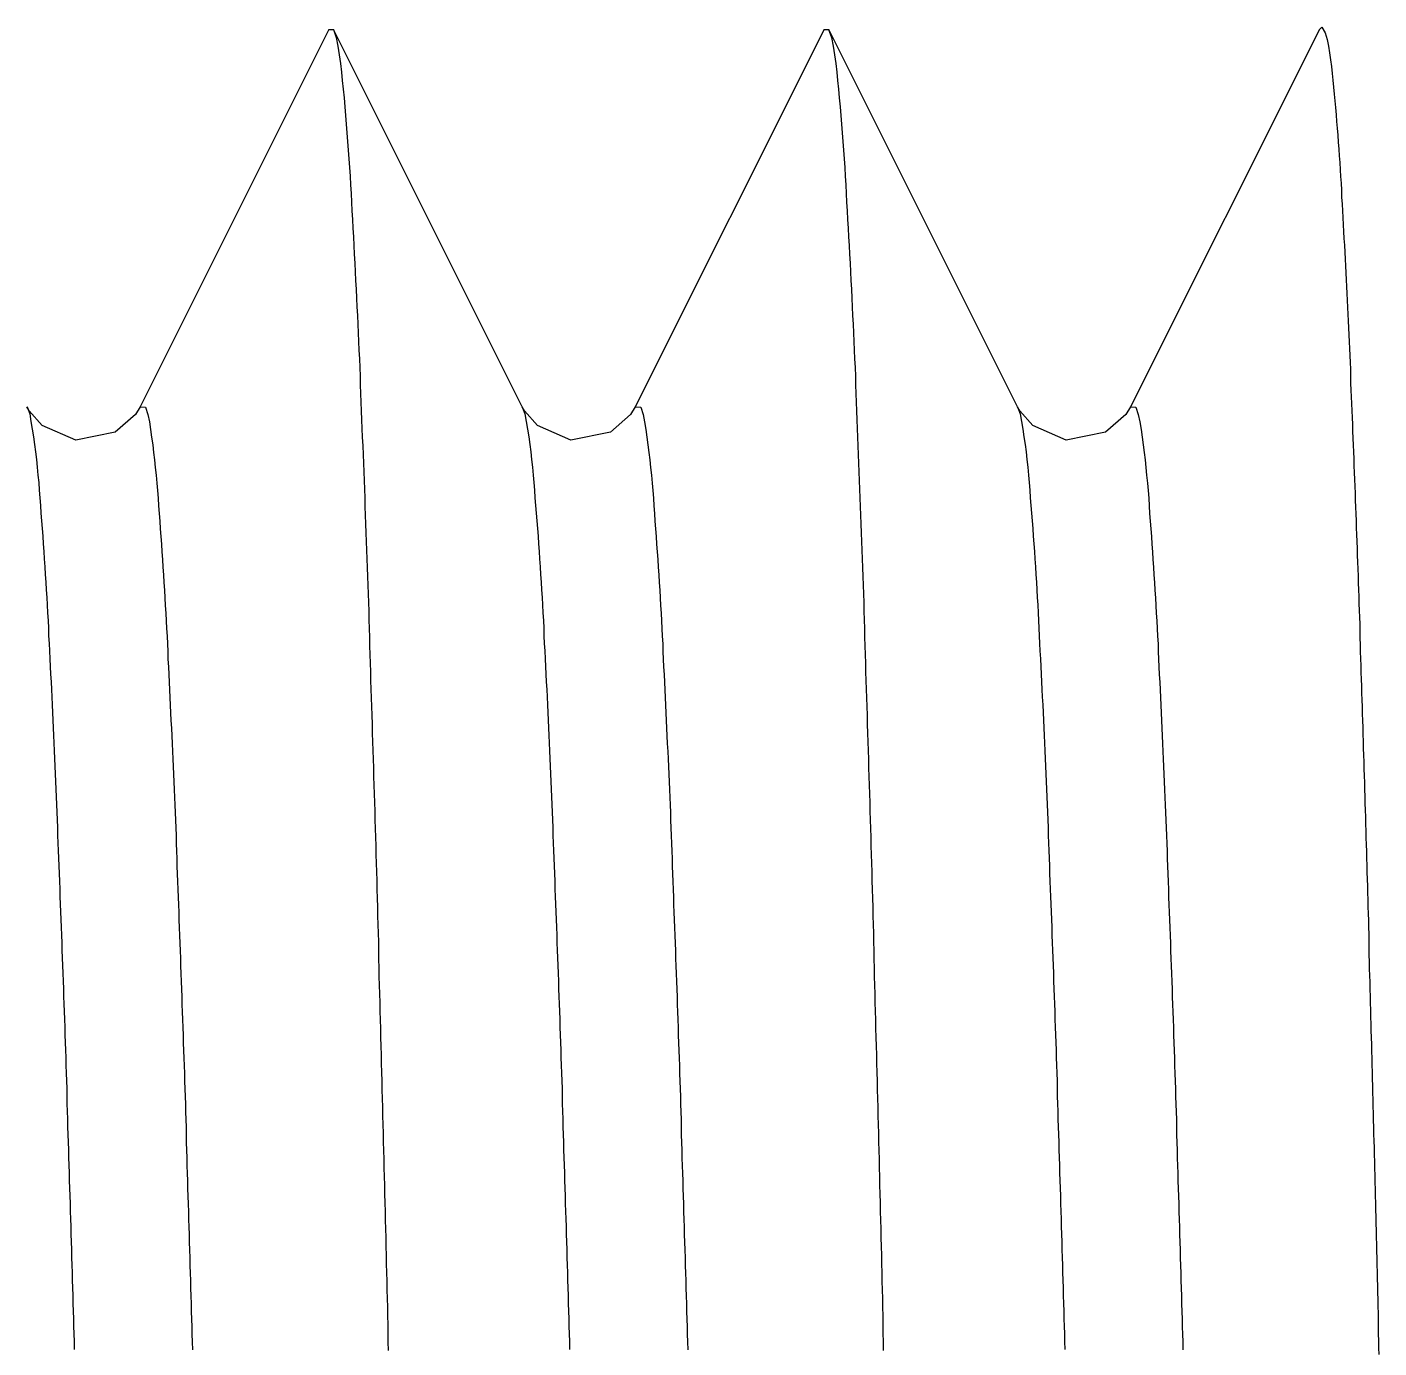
# Model space of a CAD drawing. Header units: millimetres. Extents: x 0 to 5600, y -67 to 2530.
# Drawn here: x 4047.441 to 4051.644, y 942.519 to 946.625 of the extents above; entities that cross this region are included whole.
import ezdxf

# ---------------------------------------------------------------- set-up
doc = ezdxf.new("R2010")
doc.units = ezdxf.units.MM
doc.layers.add('내부선 및 부속', color=4, linetype='Continuous')

msp = doc.modelspace()

# ---------------------------------------------------------------- linework, layer by layer
at = {"layer": '내부선 및 부속', "linetype": 'Continuous'}
for p, q in [((4048.3787, 946.6177), (4047.7919, 945.4446)), ((4048.3787, 946.6177), (4048.3934, 946.6177)), ((4048.9802, 945.4446), (4048.3934, 946.6177)), ((4049.9186, 946.6177), (4049.3317, 945.4446)), ((4049.9186, 946.6177), (4049.9332, 946.6177)), ((4050.52, 945.4446), (4049.9332, 946.6177)), ((4051.4584, 946.6177), (4050.8715, 945.4446)), ((4051.4584, 946.6177), (4051.4657, 946.625))]:
    msp.add_line(p, q, dxfattribs=at)
at = {"layer": '내부선 및 부속', "linetype": 'Continuous', "flags": 128}
for points in [[(4048.3938, 946.6175), (4048.4018, 946.5925), (4048.4068, 946.5655), (4048.4108, 946.5385), (4048.4148, 946.5115), (4048.4178, 946.4845), (4048.4208, 946.4585), (4048.4238, 946.4315), (4048.4268, 946.4045), (4048.4288, 946.3775), (4048.4308, 946.3505), (4048.4328, 946.3235), (4048.4348, 946.2965), (4048.4368, 946.2695), (4048.4388, 946.2425), (4048.4408, 946.2155), (4048.4428, 946.1885), (4048.4448, 946.1615), (4048.4458, 946.1345), (4048.4478, 946.1075), (4048.4498, 946.0805), (4048.4508, 946.0535), (4048.4528, 946.0265), (4048.4538, 945.9995), (4048.4558, 945.9725), (4048.4568, 945.9455), (4048.4578, 945.9185), (4048.4598, 945.8915), (4048.4608, 945.8645), (4048.4618, 945.8375), (4048.4638, 945.8105), (4048.4648, 945.7825), (4048.4658, 945.7555), (4048.4678, 945.7285), (4048.4688, 945.7015), (4048.4698, 945.6745), (4048.4708, 945.6475), (4048.4718, 945.6205), (4048.4738, 945.5935), (4048.4748, 945.5665), (4048.4758, 945.5395), (4048.4768, 945.5125), (4048.4778, 945.4855), (4048.4788, 945.4585), (4048.4798, 945.4315), (4048.4808, 945.4045), (4048.4818, 945.3775), (4048.4828, 945.3505), (4048.4848, 945.3235), (4048.4858, 945.2965), (4048.4868, 945.2695), (4048.4878, 945.2425), (4048.4888, 945.2155), (4048.4898, 945.1885), (4048.4908, 945.1615), (4048.4908, 945.1345), (4048.4918, 945.1075), (4048.4928, 945.0805), (4048.4938, 945.0525), (4048.4948, 945.0255), (4048.4958, 944.9985), (4048.4968, 944.9715), (4048.4978, 944.9445), (4048.4988, 944.9175), (4048.4998, 944.8905), (4048.5008, 944.8635), (4048.5018, 944.8365), (4048.5028, 944.8095), (4048.5028, 944.7825), (4048.5038, 944.7555), (4048.5048, 944.7285), (4048.5058, 944.7015), (4048.5068, 944.6745), (4048.5078, 944.6475), (4048.5088, 944.6205), (4048.5088, 944.5935), (4048.5098, 944.5665), (4048.5108, 944.5395), (4048.5118, 944.5125), (4048.5128, 944.4855), (4048.5138, 944.4575), (4048.5138, 944.4305), (4048.5148, 944.4035), (4048.5158, 944.3765), (4048.5168, 944.3495), (4048.5178, 944.3225), (4048.5178, 944.2955), (4048.5188, 944.2685), (4048.5198, 944.2415), (4048.5208, 944.2145), (4048.5218, 944.1875), (4048.5218, 944.1605), (4048.5228, 944.1335), (4048.5238, 944.1065), (4048.5248, 944.0795), (4048.5248, 944.0525), (4048.5258, 944.0255), (4048.5268, 943.9985), (4048.5278, 943.9715), (4048.5278, 943.9445), (4048.5288, 943.9175), (4048.5288, 943.9175), (4048.5298, 943.8895), (4048.5298, 943.8625), (4048.5308, 943.8355), (4048.5318, 943.8085), (4048.5328, 943.7815), (4048.5328, 943.7545), (4048.5338, 943.7275), (4048.5348, 943.7005), (4048.5348, 943.6735), (4048.5358, 943.6465), (4048.5368, 943.6195), (4048.5378, 943.5925), (4048.5378, 943.5655), (4048.5388, 943.5385), (4048.5398, 943.5115), (4048.5398, 943.4845), (4048.5408, 943.4575), (4048.5418, 943.4305), (4048.5418, 943.4035), (4048.5428, 943.3765), (4048.5438, 943.3485), (4048.5438, 943.3215), (4048.5448, 943.2945), (4048.5458, 943.2675), (4048.5458, 943.2405), (4048.5468, 943.2135), (4048.5478, 943.1865), (4048.5478, 943.1595), (4048.5488, 943.1325), (4048.5498, 943.1055), (4048.5498, 943.0785), (4048.5508, 943.0515), (4048.5518, 943.0245), (4048.5518, 942.9975), (4048.5528, 942.9705), (4048.5538, 942.9435), (4048.5538, 942.9165), (4048.5548, 942.8895), (4048.5558, 942.8625), (4048.5558, 942.8345), (4048.5568, 942.8075), (4048.5568, 942.7805), (4048.5578, 942.7535), (4048.5588, 942.7265), (4048.5588, 942.6995), (4048.5598, 942.6725), (4048.5608, 942.6455), (4048.5608, 942.6185), (4048.5618, 942.5915), (4048.5618, 942.5645), (4048.5628, 942.5375), (4048.5638, 942.5105)], [(4049.9328, 946.6175), (4049.9418, 946.5925), (4049.9468, 946.5655), (4049.9508, 946.5385), (4049.9548, 946.5115), (4049.9578, 946.4845), (4049.9608, 946.4585), (4049.9638, 946.4315), (4049.9658, 946.4045), (4049.9688, 946.3775), (4049.9708, 946.3505), (4049.9728, 946.3235), (4049.9748, 946.2965), (4049.9768, 946.2695), (4049.9788, 946.2425), (4049.9808, 946.2155), (4049.9828, 946.1885), (4049.9838, 946.1615), (4049.9858, 946.1345), (4049.9878, 946.1075), (4049.9888, 946.0805), (4049.9908, 946.0535), (4049.9918, 946.0265), (4049.9938, 945.9995), (4049.9948, 945.9725), (4049.9968, 945.9455), (4049.9978, 945.9185), (4049.9998, 945.8915), (4050.0008, 945.8645), (4050.0018, 945.8375), (4050.0038, 945.8105), (4050.0048, 945.7825), (4050.0058, 945.7555), (4050.0068, 945.7285), (4050.0088, 945.7015), (4050.0098, 945.6745), (4050.0108, 945.6475), (4050.0118, 945.6205), (4050.0128, 945.5935), (4050.0148, 945.5665), (4050.0158, 945.5395), (4050.0168, 945.5125), (4050.0178, 945.4855), (4050.0188, 945.4585), (4050.0198, 945.4315), (4050.0208, 945.4045), (4050.0218, 945.3775), (4050.0228, 945.3505), (4050.0238, 945.3235), (4050.0248, 945.2965), (4050.0258, 945.2695), (4050.0268, 945.2425), (4050.0278, 945.2155), (4050.0288, 945.1885), (4050.0298, 945.1615), (4050.0308, 945.1345), (4050.0318, 945.1075), (4050.0328, 945.0805), (4050.0338, 945.0525), (4050.0348, 945.0255), (4050.0358, 944.9985), (4050.0368, 944.9715), (4050.0378, 944.9445), (4050.0388, 944.9175), (4050.0398, 944.8905), (4050.0408, 944.8635), (4050.0418, 944.8365), (4050.0418, 944.8095), (4050.0428, 944.7825), (4050.0438, 944.7555), (4050.0448, 944.7285), (4050.0458, 944.7015), (4050.0468, 944.6745), (4050.0478, 944.6475), (4050.0478, 944.6205), (4050.0488, 944.5935), (4050.0498, 944.5665), (4050.0508, 944.5395), (4050.0518, 944.5125), (4050.0528, 944.4855), (4050.0528, 944.4575), (4050.0538, 944.4305), (4050.0548, 944.4035), (4050.0558, 944.3765), (4050.0568, 944.3495), (4050.0568, 944.3225), (4050.0578, 944.2955), (4050.0588, 944.2685), (4050.0598, 944.2415), (4050.0608, 944.2145), (4050.0608, 944.1875), (4050.0618, 944.1605), (4050.0628, 944.1335), (4050.0638, 944.1065), (4050.0638, 944.0795), (4050.0648, 944.0525), (4050.0658, 944.0255), (4050.0668, 943.9985), (4050.0668, 943.9715), (4050.0678, 943.9445), (4050.0688, 943.9175), (4050.0688, 943.9175), (4050.0698, 943.8895), (4050.0698, 943.8625), (4050.0708, 943.8355), (4050.0718, 943.8085), (4050.0718, 943.7815), (4050.0728, 943.7545), (4050.0738, 943.7275), (4050.0748, 943.7005), (4050.0748, 943.6735), (4050.0758, 943.6465), (4050.0768, 943.6195), (4050.0768, 943.5925), (4050.0778, 943.5655), (4050.0788, 943.5385), (4050.0788, 943.5115), (4050.0798, 943.4845), (4050.0808, 943.4575), (4050.0818, 943.4305), (4050.0818, 943.4035), (4050.0828, 943.3765), (4050.0838, 943.3485), (4050.0838, 943.3215), (4050.0848, 943.2945), (4050.0858, 943.2675), (4050.0858, 943.2405), (4050.0868, 943.2135), (4050.0878, 943.1865), (4050.0878, 943.1595), (4050.0888, 943.1325), (4050.0898, 943.1055), (4050.0898, 943.0785), (4050.0908, 943.0515), (4050.0908, 943.0245), (4050.0918, 942.9975), (4050.0928, 942.9705), (4050.0928, 942.9435), (4050.0938, 942.9165), (4050.0948, 942.8895), (4050.0948, 942.8625), (4050.0958, 942.8345), (4050.0968, 942.8075), (4050.0968, 942.7805), (4050.0978, 942.7535), (4050.0978, 942.7265), (4050.0988, 942.6995), (4050.0998, 942.6725), (4050.0998, 942.6455), (4050.1008, 942.6185), (4050.1018, 942.5915), (4050.1018, 942.5645), (4050.1028, 942.5375), (4050.1028, 942.5105)], [(4051.4658, 946.6245), (4051.4768, 946.6075), (4051.4828, 946.5865), (4051.4868, 946.5655), (4051.4898, 946.5445), (4051.4928, 946.5235), (4051.4958, 946.5025), (4051.4978, 946.4805), (4051.5008, 946.4595), (4051.5028, 946.4385), (4051.5048, 946.4165), (4051.5068, 946.3955), (4051.5088, 946.3745), (4051.5108, 946.3525), (4051.5118, 946.3315), (4051.5138, 946.3105), (4051.5158, 946.2885), (4051.5168, 946.2675), (4051.5188, 946.2455), (4051.5198, 946.2245), (4051.5218, 946.2035), (4051.5228, 946.1815), (4051.5238, 946.1605), (4051.5258, 946.1395), (4051.5268, 946.1175), (4051.5278, 946.0965), (4051.5298, 946.0745), (4051.5308, 946.0535), (4051.5318, 946.0325), (4051.5328, 946.0105), (4051.5338, 945.9895), (4051.5348, 945.9675), (4051.5368, 945.9465), (4051.5378, 945.9255), (4051.5388, 945.9035), (4051.5398, 945.8825), (4051.5408, 945.8605), (4051.5418, 945.8395), (4051.5428, 945.8185), (4051.5438, 945.7965), (4051.5448, 945.7755), (4051.5458, 945.7535), (4051.5468, 945.7325), (4051.5478, 945.7115), (4051.5488, 945.6895), (4051.5498, 945.6685), (4051.5508, 945.6465), (4051.5518, 945.6255), (4051.5528, 945.6045), (4051.5538, 945.5825), (4051.5548, 945.5615), (4051.5558, 945.5395), (4051.5558, 945.5185), (4051.5568, 945.4965), (4051.5578, 945.4755), (4051.5588, 945.4545), (4051.5598, 945.4325), (4051.5608, 945.4115), (4051.5618, 945.3895), (4051.5618, 945.3685), (4051.5628, 945.3475), (4051.5638, 945.3255), (4051.5648, 945.3045), (4051.5658, 945.2825), (4051.5658, 945.2615), (4051.5668, 945.2405), (4051.5678, 945.2185), (4051.5688, 945.1975), (4051.5698, 945.1755), (4051.5698, 945.1545), (4051.5708, 945.1325), (4051.5718, 945.1115), (4051.5728, 945.0905), (4051.5728, 945.0685), (4051.5738, 945.0475), (4051.5748, 945.0255), (4051.5758, 945.0045), (4051.5758, 944.9835), (4051.5768, 944.9615), (4051.5778, 944.9405), (4051.5788, 944.9185), (4051.5788, 944.8975), (4051.5798, 944.8755), (4051.5808, 944.8545), (4051.5808, 944.8335), (4051.5818, 944.8115), (4051.5828, 944.7905), (4051.5838, 944.7685), (4051.5838, 944.7475), (4051.5848, 944.7265), (4051.5858, 944.7045), (4051.5858, 944.6835), (4051.5868, 944.6615), (4051.5878, 944.6405), (4051.5878, 944.6185), (4051.5888, 944.5975), (4051.5898, 944.5765), (4051.5898, 944.5545), (4051.5908, 944.5335), (4051.5918, 944.5115), (4051.5918, 944.4905), (4051.5918, 944.4905), (4051.5928, 944.4695), (4051.5938, 944.4475), (4051.5938, 944.4265), (4051.5948, 944.4045), (4051.5948, 944.3835), (4051.5958, 944.3615), (4051.5968, 944.3405), (4051.5968, 944.3195), (4051.5978, 944.2975), (4051.5988, 944.2765), (4051.5988, 944.2545), (4051.5998, 944.2335), (4051.5998, 944.2125), (4051.6008, 944.1905), (4051.6018, 944.1695), (4051.6018, 944.1475), (4051.6028, 944.1265), (4051.6028, 944.1045), (4051.6038, 944.0835), (4051.6048, 944.0625), (4051.6048, 944.0405), (4051.6058, 944.0195), (4051.6058, 943.9975), (4051.6068, 943.9765), (4051.6078, 943.9545), (4051.6078, 943.9335), (4051.6088, 943.9125), (4051.6088, 943.8905), (4051.6098, 943.8695), (4051.6108, 943.8475), (4051.6108, 943.8265), (4051.6118, 943.8055), (4051.6118, 943.7835), (4051.6128, 943.7625), (4051.6128, 943.7405), (4051.6138, 943.7195), (4051.6138, 943.6975), (4051.6148, 943.6765), (4051.6158, 943.6555), (4051.6158, 943.6335), (4051.6168, 943.6125), (4051.6168, 943.5905), (4051.6178, 943.5695), (4051.6178, 943.5475), (4051.6188, 943.5265), (4051.6188, 943.5055), (4051.6198, 943.4835), (4051.6208, 943.4625), (4051.6208, 943.4405), (4051.6218, 943.4195), (4051.6218, 943.3985), (4051.6228, 943.3765), (4051.6228, 943.3555), (4051.6238, 943.3335), (4051.6238, 943.3125), (4051.6248, 943.2905), (4051.6248, 943.2695), (4051.6258, 943.2485), (4051.6258, 943.2265), (4051.6268, 943.2055), (4051.6268, 943.1835), (4051.6278, 943.1625), (4051.6288, 943.1405), (4051.6288, 943.1195), (4051.6298, 943.0985), (4051.6298, 943.0765), (4051.6308, 943.0555), (4051.6308, 943.0335), (4051.6318, 943.0125), (4051.6318, 942.9905), (4051.6328, 942.9695), (4051.6328, 942.9485), (4051.6338, 942.9265), (4051.6338, 942.9055), (4051.6348, 942.8835), (4051.6348, 942.8625), (4051.6358, 942.8415), (4051.6358, 942.8195), (4051.6368, 942.7985), (4051.6368, 942.7765), (4051.6378, 942.7555), (4051.6378, 942.7335), (4051.6388, 942.7125), (4051.6388, 942.6915), (4051.6398, 942.6695), (4051.6398, 942.6485), (4051.6408, 942.6265), (4051.6408, 942.6055), (4051.6418, 942.5835), (4051.6418, 942.5625), (4051.6428, 942.5415), (4051.6428, 942.5195), (4051.6438, 942.4985)], [(4047.7919, 945.4446), (4047.7774, 945.4211), (4047.7143, 945.3656), (4047.5918, 945.3406), (4047.4876, 945.3866), (4047.4471, 945.4325), (4047.4403, 945.4447)], [(4047.4408, 945.4445), (4047.4488, 945.4225), (4047.4528, 945.3985), (4047.4568, 945.3745), (4047.4608, 945.3515), (4047.4638, 945.3275), (4047.4668, 945.3045), (4047.4698, 945.2805), (4047.4718, 945.2565), (4047.4738, 945.2325), (4047.4768, 945.2095), (4047.4788, 945.1855), (4047.4808, 945.1615), (4047.4828, 945.1375), (4047.4838, 945.1135), (4047.4858, 945.0905), (4047.4878, 945.0665), (4047.4898, 945.0425), (4047.4908, 945.0185), (4047.4928, 944.9945), (4047.4938, 944.9715), (4047.4958, 944.9475), (4047.4968, 944.9235), (4047.4988, 944.8995), (4047.4998, 944.8755), (4047.5018, 944.8515), (4047.5028, 944.8285), (4047.5038, 944.8045), (4047.5058, 944.7805), (4047.5068, 944.7565), (4047.5078, 944.7325), (4047.5098, 944.7085), (4047.5108, 944.6855), (4047.5118, 944.6615), (4047.5128, 944.6375), (4047.5138, 944.6135), (4047.5158, 944.5895), (4047.5168, 944.5655), (4047.5178, 944.5425), (4047.5188, 944.5185), (4047.5198, 944.4945), (4047.5208, 944.4705), (4047.5218, 944.4465), (4047.5228, 944.4225), (4047.5238, 944.3995), (4047.5248, 944.3755), (4047.5258, 944.3515), (4047.5268, 944.3275), (4047.5278, 944.3035), (4047.5288, 944.2795), (4047.5298, 944.2555), (4047.5308, 944.2325), (4047.5318, 944.2085), (4047.5328, 944.1845), (4047.5338, 944.1605), (4047.5348, 944.1365), (4047.5358, 944.1125), (4047.5368, 944.0885), (4047.5378, 944.0655), (4047.5388, 944.0415), (4047.5398, 944.0175), (4047.5408, 943.9935), (4047.5418, 943.9695), (4047.5428, 943.9455), (4047.5428, 943.9225), (4047.5438, 943.8985), (4047.5448, 943.8745), (4047.5458, 943.8505), (4047.5468, 943.8265), (4047.5478, 943.8025), (4047.5488, 943.7785), (4047.5488, 943.7555), (4047.5498, 943.7315), (4047.5508, 943.7075), (4047.5518, 943.6835), (4047.5528, 943.6595), (4047.5538, 943.6355), (4047.5538, 943.6115), (4047.5548, 943.5885), (4047.5558, 943.5645), (4047.5568, 943.5405), (4047.5578, 943.5165), (4047.5578, 943.4925), (4047.5588, 943.4685), (4047.5598, 943.4445), (4047.5608, 943.4215), (4047.5608, 943.3975), (4047.5618, 943.3735), (4047.5628, 943.3495), (4047.5638, 943.3255), (4047.5638, 943.3015), (4047.5648, 943.2775), (4047.5658, 943.2545), (4047.5668, 943.2305), (4047.5668, 943.2065), (4047.5678, 943.1825), (4047.5688, 943.1585), (4047.5698, 943.1345), (4047.5698, 943.1105), (4047.5708, 943.0875), (4047.5718, 943.0635), (4047.5718, 943.0635), (4047.5718, 943.0395), (4047.5728, 943.0155), (4047.5738, 942.9915), (4047.5748, 942.9675), (4047.5748, 942.9435), (4047.5758, 942.9205), (4047.5768, 942.8965), (4047.5768, 942.8725), (4047.5778, 942.8485), (4047.5788, 942.8245), (4047.5788, 942.8005), (4047.5798, 942.7765), (4047.5808, 942.7535), (4047.5808, 942.7295), (4047.5818, 942.7055), (4047.5828, 942.6815), (4047.5828, 942.6575), (4047.5838, 942.6335), (4047.5848, 942.6095), (4047.5848, 942.5865), (4047.5858, 942.5625), (4047.5868, 942.5385), (4047.5868, 942.5145)], [(4047.7918, 945.4445), (4047.8088, 945.4435), (4047.8158, 945.4205), (4047.8208, 945.3975), (4047.8248, 945.3735), (4047.8278, 945.3505), (4047.8318, 945.3265), (4047.8338, 945.3025), (4047.8368, 945.2795), (4047.8388, 945.2555), (4047.8418, 945.2315), (4047.8438, 945.2075), (4047.8458, 945.1845), (4047.8478, 945.1605), (4047.8498, 945.1365), (4047.8518, 945.1125), (4047.8538, 945.0885), (4047.8548, 945.0655), (4047.8568, 945.0415), (4047.8588, 945.0175), (4047.8598, 944.9935), (4047.8618, 944.9695), (4047.8628, 944.9465), (4047.8648, 944.9225), (4047.8658, 944.8985), (4047.8678, 944.8745), (4047.8688, 944.8505), (4047.8698, 944.8265), (4047.8718, 944.8035), (4047.8728, 944.7795), (4047.8738, 944.7555), (4047.8758, 944.7315), (4047.8768, 944.7075), (4047.8778, 944.6835), (4047.8788, 944.6605), (4047.8808, 944.6365), (4047.8818, 944.6125), (4047.8828, 944.5885), (4047.8838, 944.5645), (4047.8848, 944.5405), (4047.8858, 944.5175), (4047.8868, 944.4935), (4047.8878, 944.4695), (4047.8898, 944.4455), (4047.8908, 944.4215), (4047.8918, 944.3975), (4047.8928, 944.3735), (4047.8938, 944.3505), (4047.8948, 944.3265), (4047.8958, 944.3025), (4047.8968, 944.2785), (4047.8978, 944.2545), (4047.8988, 944.2305), (4047.8998, 944.2075), (4047.9008, 944.1835), (4047.9018, 944.1595), (4047.9028, 944.1355), (4047.9038, 944.1115), (4047.9038, 944.0875), (4047.9048, 944.0635), (4047.9058, 944.0405), (4047.9068, 944.0165), (4047.9078, 943.9925), (4047.9088, 943.9685), (4047.9098, 943.9445), (4047.9108, 943.9205), (4047.9118, 943.8965), (4047.9128, 943.8735), (4047.9128, 943.8495), (4047.9138, 943.8255), (4047.9148, 943.8015), (4047.9158, 943.7775), (4047.9168, 943.7535), (4047.9178, 943.7305), (4047.9178, 943.7065), (4047.9188, 943.6825), (4047.9198, 943.6585), (4047.9208, 943.6345), (4047.9218, 943.6105), (4047.9218, 943.5865), (4047.9228, 943.5635), (4047.9238, 943.5395), (4047.9248, 943.5155), (4047.9258, 943.4915), (4047.9258, 943.4675), (4047.9268, 943.4435), (4047.9278, 943.4195), (4047.9288, 943.3965), (4047.9298, 943.3725), (4047.9298, 943.3485), (4047.9308, 943.3245), (4047.9318, 943.3005), (4047.9328, 943.2765), (4047.9328, 943.2525), (4047.9338, 943.2295), (4047.9348, 943.2055), (4047.9348, 943.1815), (4047.9358, 943.1575), (4047.9368, 943.1335), (4047.9378, 943.1095), (4047.9378, 943.0855), (4047.9378, 943.0855), (4047.9388, 943.0625), (4047.9398, 943.0385), (4047.9398, 943.0145), (4047.9408, 942.9905), (4047.9418, 942.9665), (4047.9428, 942.9425), (4047.9428, 942.9185), (4047.9438, 942.8955), (4047.9448, 942.8715), (4047.9448, 942.8475), (4047.9458, 942.8235), (4047.9468, 942.7995), (4047.9468, 942.7755), (4047.9478, 942.7515), (4047.9488, 942.7285), (4047.9488, 942.7045), (4047.9498, 942.6805), (4047.9508, 942.6565), (4047.9508, 942.6325), (4047.9518, 942.6085), (4047.9528, 942.5845), (4047.9528, 942.5615), (4047.9538, 942.5375), (4047.9548, 942.5135)], [(4048.9798, 945.4445), (4048.9878, 945.4225), (4048.9928, 945.3985), (4048.9968, 945.3745), (4049.0008, 945.3515), (4049.0038, 945.3275), (4049.0068, 945.3045), (4049.0088, 945.2805), (4049.0118, 945.2565), (4049.0138, 945.2325), (4049.0158, 945.2095), (4049.0178, 945.1855), (4049.0198, 945.1615), (4049.0218, 945.1375), (4049.0238, 945.1135), (4049.0258, 945.0905), (4049.0278, 945.0665), (4049.0298, 945.0425), (4049.0308, 945.0185), (4049.0328, 944.9945), (4049.0338, 944.9715), (4049.0358, 944.9475), (4049.0368, 944.9235), (4049.0388, 944.8995), (4049.0398, 944.8755), (4049.0418, 944.8515), (4049.0428, 944.8285), (4049.0438, 944.8045), (4049.0458, 944.7805), (4049.0468, 944.7565), (4049.0478, 944.7325), (4049.0488, 944.7085), (4049.0508, 944.6855), (4049.0518, 944.6615), (4049.0528, 944.6375), (4049.0538, 944.6135), (4049.0548, 944.5895), (4049.0568, 944.5655), (4049.0578, 944.5425), (4049.0588, 944.5185), (4049.0598, 944.4945), (4049.0608, 944.4705), (4049.0618, 944.4465), (4049.0628, 944.4225), (4049.0638, 944.3995), (4049.0648, 944.3755), (4049.0658, 944.3515), (4049.0668, 944.3275), (4049.0678, 944.3035), (4049.0688, 944.2795), (4049.0698, 944.2555), (4049.0708, 944.2325), (4049.0718, 944.2085), (4049.0728, 944.1845), (4049.0738, 944.1605), (4049.0748, 944.1365), (4049.0758, 944.1125), (4049.0768, 944.0885), (4049.0778, 944.0655), (4049.0788, 944.0415), (4049.0798, 944.0175), (4049.0808, 943.9935), (4049.0818, 943.9695), (4049.0818, 943.9455), (4049.0828, 943.9225), (4049.0838, 943.8985), (4049.0848, 943.8745), (4049.0858, 943.8505), (4049.0868, 943.8265), (4049.0878, 943.8025), (4049.0878, 943.7785), (4049.0888, 943.7555), (4049.0898, 943.7315), (4049.0908, 943.7075), (4049.0918, 943.6835), (4049.0928, 943.6595), (4049.0928, 943.6355), (4049.0938, 943.6115), (4049.0948, 943.5885), (4049.0958, 943.5645), (4049.0968, 943.5405), (4049.0968, 943.5165), (4049.0978, 943.4925), (4049.0988, 943.4685), (4049.0998, 943.4445), (4049.0998, 943.4215), (4049.1008, 943.3975), (4049.1018, 943.3735), (4049.1028, 943.3495), (4049.1038, 943.3255), (4049.1038, 943.3015), (4049.1048, 943.2775), (4049.1058, 943.2545), (4049.1068, 943.2305), (4049.1068, 943.2065), (4049.1078, 943.1825), (4049.1088, 943.1585), (4049.1088, 943.1345), (4049.1098, 943.1105), (4049.1108, 943.0875), (4049.1118, 943.0635), (4049.1118, 943.0635), (4049.1118, 943.0395), (4049.1128, 943.0155), (4049.1138, 942.9915), (4049.1138, 942.9675), (4049.1148, 942.9435), (4049.1158, 942.9205), (4049.1168, 942.8965), (4049.1168, 942.8725), (4049.1178, 942.8485), (4049.1188, 942.8245), (4049.1188, 942.8005), (4049.1198, 942.7765), (4049.1208, 942.7535), (4049.1208, 942.7295), (4049.1218, 942.7055), (4049.1228, 942.6815), (4049.1228, 942.6575), (4049.1238, 942.6335), (4049.1248, 942.6095), (4049.1248, 942.5865), (4049.1258, 942.5625), (4049.1268, 942.5385), (4049.1268, 942.5145)], [(4049.3317, 945.4446), (4049.3172, 945.4211), (4049.2541, 945.3656), (4049.1316, 945.3406), (4049.0274, 945.3866), (4048.987, 945.4325), (4048.9801, 945.4447)], [(4049.3318, 945.4445), (4049.3488, 945.4435), (4049.3558, 945.4205), (4049.3608, 945.3975), (4049.3648, 945.3735), (4049.3678, 945.3505), (4049.3708, 945.3265), (4049.3738, 945.3025), (4049.3768, 945.2795), (4049.3788, 945.2555), (4049.3818, 945.2315), (4049.3838, 945.2075), (4049.3858, 945.1845), (4049.3878, 945.1605), (4049.3898, 945.1365), (4049.3918, 945.1125), (4049.3928, 945.0885), (4049.3948, 945.0655), (4049.3968, 945.0415), (4049.3978, 945.0175), (4049.3998, 944.9935), (4049.4018, 944.9695), (4049.4028, 944.9465), (4049.4048, 944.9225), (4049.4058, 944.8985), (4049.4078, 944.8745), (4049.4088, 944.8505), (4049.4098, 944.8265), (4049.4118, 944.8035), (4049.4128, 944.7795), (4049.4138, 944.7555), (4049.4148, 944.7315), (4049.4168, 944.7075), (4049.4178, 944.6835), (4049.4188, 944.6605), (4049.4198, 944.6365), (4049.4218, 944.6125), (4049.4228, 944.5885), (4049.4238, 944.5645), (4049.4248, 944.5405), (4049.4258, 944.5175), (4049.4268, 944.4935), (4049.4278, 944.4695), (4049.4288, 944.4455), (4049.4298, 944.4215), (4049.4308, 944.3975), (4049.4328, 944.3735), (4049.4338, 944.3505), (4049.4348, 944.3265), (4049.4358, 944.3025), (4049.4368, 944.2785), (4049.4378, 944.2545), (4049.4388, 944.2305), (4049.4398, 944.2075), (4049.4408, 944.1835), (4049.4408, 944.1595), (4049.4418, 944.1355), (4049.4428, 944.1115), (4049.4438, 944.0875), (4049.4448, 944.0635), (4049.4458, 944.0405), (4049.4468, 944.0165), (4049.4478, 943.9925), (4049.4488, 943.9685), (4049.4498, 943.9445), (4049.4508, 943.9205), (4049.4508, 943.8965), (4049.4518, 943.8735), (4049.4528, 943.8495), (4049.4538, 943.8255), (4049.4548, 943.8015), (4049.4558, 943.7775), (4049.4568, 943.7535), (4049.4568, 943.7295), (4049.4578, 943.7065), (4049.4588, 943.6825), (4049.4598, 943.6585), (4049.4608, 943.6345), (4049.4618, 943.6105), (4049.4618, 943.5865), (4049.4628, 943.5635), (4049.4638, 943.5395), (4049.4648, 943.5155), (4049.4648, 943.4915), (4049.4658, 943.4675), (4049.4668, 943.4435), (4049.4678, 943.4195), (4049.4688, 943.3965), (4049.4688, 943.3725), (4049.4698, 943.3485), (4049.4708, 943.3245), (4049.4718, 943.3005), (4049.4718, 943.2765), (4049.4728, 943.2525), (4049.4738, 943.2295), (4049.4748, 943.2055), (4049.4748, 943.1815), (4049.4758, 943.1575), (4049.4768, 943.1335), (4049.4768, 943.1095), (4049.4778, 943.0855), (4049.4778, 943.0855), (4049.4788, 943.0625), (4049.4798, 943.0385), (4049.4798, 943.0145), (4049.4808, 942.9905), (4049.4818, 942.9665), (4049.4818, 942.9425), (4049.4828, 942.9185), (4049.4838, 942.8955), (4049.4838, 942.8715), (4049.4848, 942.8475), (4049.4858, 942.8235), (4049.4868, 942.7995), (4049.4868, 942.7755), (4049.4878, 942.7515), (4049.4888, 942.7285), (4049.4888, 942.7045), (4049.4898, 942.6805), (4049.4908, 942.6565), (4049.4908, 942.6325), (4049.4918, 942.6085), (4049.4928, 942.5845), (4049.4928, 942.5615), (4049.4938, 942.5375), (4049.4948, 942.5135)], [(4050.5198, 945.4445), (4050.5278, 945.4225), (4050.5328, 945.3985), (4050.5368, 945.3745), (4050.5398, 945.3515), (4050.5438, 945.3275), (4050.5468, 945.3045), (4050.5488, 945.2805), (4050.5518, 945.2565), (4050.5538, 945.2325), (4050.5558, 945.2095), (4050.5578, 945.1855), (4050.5598, 945.1615), (4050.5618, 945.1375), (4050.5638, 945.1135), (4050.5658, 945.0905), (4050.5678, 945.0665), (4050.5688, 945.0425), (4050.5708, 945.0185), (4050.5728, 944.9945), (4050.5738, 944.9715), (4050.5758, 944.9475), (4050.5768, 944.9235), (4050.5788, 944.8995), (4050.5798, 944.8755), (4050.5808, 944.8515), (4050.5828, 944.8285), (4050.5838, 944.8045), (4050.5848, 944.7805), (4050.5868, 944.7565), (4050.5878, 944.7325), (4050.5888, 944.7085), (4050.5898, 944.6855), (4050.5918, 944.6615), (4050.5928, 944.6375), (4050.5938, 944.6135), (4050.5948, 944.5895), (4050.5958, 944.5655), (4050.5968, 944.5425), (4050.5988, 944.5185), (4050.5998, 944.4945), (4050.6008, 944.4705), (4050.6018, 944.4465), (4050.6028, 944.4225), (4050.6038, 944.3995), (4050.6048, 944.3755), (4050.6058, 944.3515), (4050.6068, 944.3275), (4050.6078, 944.3035), (4050.6088, 944.2795), (4050.6098, 944.2555), (4050.6108, 944.2325), (4050.6118, 944.2085), (4050.6128, 944.1845), (4050.6138, 944.1605), (4050.6148, 944.1365), (4050.6158, 944.1125), (4050.6168, 944.0885), (4050.6178, 944.0655), (4050.6188, 944.0415), (4050.6198, 944.0175), (4050.6198, 943.9935), (4050.6208, 943.9695), (4050.6218, 943.9455), (4050.6228, 943.9225), (4050.6238, 943.8985), (4050.6248, 943.8745), (4050.6258, 943.8505), (4050.6268, 943.8265), (4050.6268, 943.8025), (4050.6278, 943.7785), (4050.6288, 943.7555), (4050.6298, 943.7315), (4050.6308, 943.7075), (4050.6318, 943.6835), (4050.6318, 943.6595), (4050.6328, 943.6355), (4050.6338, 943.6115), (4050.6348, 943.5885), (4050.6358, 943.5645), (4050.6358, 943.5405), (4050.6368, 943.5165), (4050.6378, 943.4925), (4050.6388, 943.4685), (4050.6398, 943.4445), (4050.6398, 943.4215), (4050.6408, 943.3975), (4050.6418, 943.3735), (4050.6428, 943.3495), (4050.6428, 943.3255), (4050.6438, 943.3015), (4050.6448, 943.2775), (4050.6458, 943.2545), (4050.6458, 943.2305), (4050.6468, 943.2065), (4050.6478, 943.1825), (4050.6488, 943.1585), (4050.6488, 943.1345), (4050.6498, 943.1105), (4050.6508, 943.0875), (4050.6508, 943.0635), (4050.6508, 943.0635), (4050.6518, 943.0395), (4050.6528, 943.0155), (4050.6538, 942.9915), (4050.6538, 942.9675), (4050.6548, 942.9435), (4050.6558, 942.9205), (4050.6558, 942.8965), (4050.6568, 942.8725), (4050.6578, 942.8485), (4050.6578, 942.8245), (4050.6588, 942.8005), (4050.6598, 942.7765), (4050.6598, 942.7535), (4050.6608, 942.7295), (4050.6618, 942.7055), (4050.6618, 942.6815), (4050.6628, 942.6575), (4050.6638, 942.6335), (4050.6638, 942.6095), (4050.6648, 942.5865), (4050.6658, 942.5625), (4050.6658, 942.5385), (4050.6668, 942.5145)], [(4050.8715, 945.4446), (4050.857, 945.4211), (4050.7939, 945.3656), (4050.6715, 945.3406), (4050.5672, 945.3866), (4050.5268, 945.4325), (4050.52, 945.4447)], [(4050.8718, 945.4445), (4050.8878, 945.4435), (4050.8948, 945.4205), (4050.9008, 945.3975), (4050.9048, 945.3735), (4050.9078, 945.3505), (4050.9108, 945.3265), (4050.9138, 945.3025), (4050.9168, 945.2795), (4050.9188, 945.2555), (4050.9208, 945.2315), (4050.9238, 945.2075), (4050.9258, 945.1845), (4050.9278, 945.1605), (4050.9298, 945.1365), (4050.9308, 945.1125), (4050.9328, 945.0885), (4050.9348, 945.0655), (4050.9368, 945.0415), (4050.9378, 945.0175), (4050.9398, 944.9935), (4050.9408, 944.9695), (4050.9428, 944.9465), (4050.9438, 944.9225), (4050.9458, 944.8985), (4050.9468, 944.8745), (4050.9488, 944.8505), (4050.9498, 944.8265), (4050.9508, 944.8035), (4050.9528, 944.7795), (4050.9538, 944.7555), (4050.9548, 944.7315), (4050.9568, 944.7075), (4050.9578, 944.6835), (4050.9588, 944.6605), (4050.9598, 944.6365), (4050.9608, 944.6125), (4050.9628, 944.5885), (4050.9638, 944.5645), (4050.9648, 944.5405), (4050.9658, 944.5175), (4050.9668, 944.4935), (4050.9678, 944.4695), (4050.9688, 944.4455), (4050.9698, 944.4215), (4050.9708, 944.3975), (4050.9718, 944.3735), (4050.9728, 944.3505), (4050.9738, 944.3265), (4050.9748, 944.3025), (4050.9758, 944.2785), (4050.9768, 944.2545), (4050.9778, 944.2305), (4050.9788, 944.2075), (4050.9798, 944.1835), (4050.9808, 944.1595), (4050.9818, 944.1355), (4050.9828, 944.1115), (4050.9838, 944.0875), (4050.9848, 944.0635), (4050.9858, 944.0405), (4050.9868, 944.0165), (4050.9878, 943.9925), (4050.9888, 943.9685), (4050.9898, 943.9445), (4050.9898, 943.9205), (4050.9908, 943.8965), (4050.9918, 943.8735), (4050.9928, 943.8495), (4050.9938, 943.8255), (4050.9948, 943.8015), (4050.9958, 943.7775), (4050.9958, 943.7535), (4050.9968, 943.7295), (4050.9978, 943.7065), (4050.9988, 943.6825), (4050.9998, 943.6585), (4051.0008, 943.6345), (4051.0008, 943.6105), (4051.0018, 943.5865), (4051.0028, 943.5635), (4051.0038, 943.5395), (4051.0048, 943.5155), (4051.0048, 943.4915), (4051.0058, 943.4675), (4051.0068, 943.4435), (4051.0078, 943.4195), (4051.0078, 943.3965), (4051.0088, 943.3725), (4051.0098, 943.3485), (4051.0108, 943.3245), (4051.0108, 943.3005), (4051.0118, 943.2765), (4051.0128, 943.2525), (4051.0138, 943.2295), (4051.0138, 943.2055), (4051.0148, 943.1815), (4051.0158, 943.1575), (4051.0168, 943.1335), (4051.0168, 943.1095), (4051.0178, 943.0855), (4051.0178, 943.0855), (4051.0188, 943.0625), (4051.0188, 943.0385), (4051.0198, 943.0145), (4051.0208, 942.9905), (4051.0218, 942.9665), (4051.0218, 942.9425), (4051.0228, 942.9185), (4051.0238, 942.8955), (4051.0238, 942.8715), (4051.0248, 942.8475), (4051.0258, 942.8235), (4051.0258, 942.7995), (4051.0268, 942.7755), (4051.0278, 942.7515), (4051.0278, 942.7285), (4051.0288, 942.7045), (4051.0298, 942.6805), (4051.0298, 942.6565), (4051.0308, 942.6325), (4051.0318, 942.6085), (4051.0318, 942.5845), (4051.0328, 942.5615), (4051.0338, 942.5375), (4051.0338, 942.5135)]]:
    msp.add_lwpolyline(points, dxfattribs=at)

doc.saveas('drawing.dxf')
